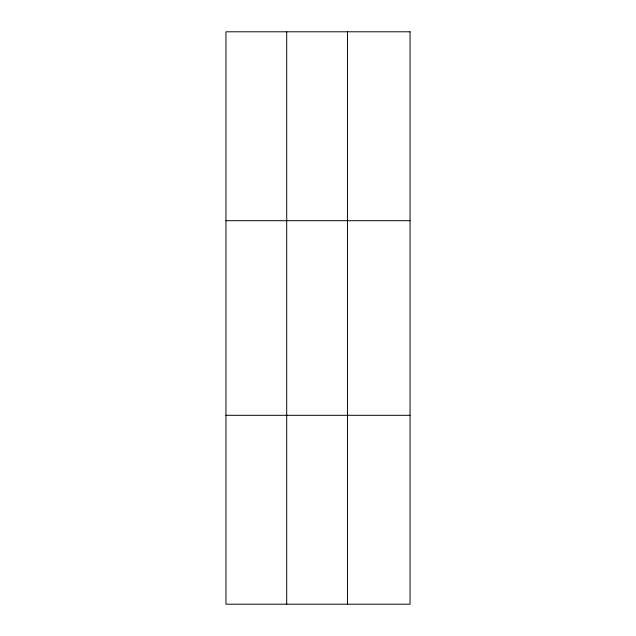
<?xml version="1.0" encoding="UTF-8"?>
<svg xmlns="http://www.w3.org/2000/svg" width="636" height="636" viewBox="0 0 636 636"><rect width="100%" height="100%" fill="white"/><g stroke="black" fill="none" stroke-linecap="round" stroke-linejoin="round"><path stroke-width="0.95" d="M286.701 31.8L286.701 604.2M347.455 31.8L347.455 604.2M225.947 220.692L410.053 220.692M225.947 415.308L410.053 415.308M410.053 31.8L410.053 604.2L225.947 604.2L225.947 31.8L410.053 31.8"/></g></svg>
